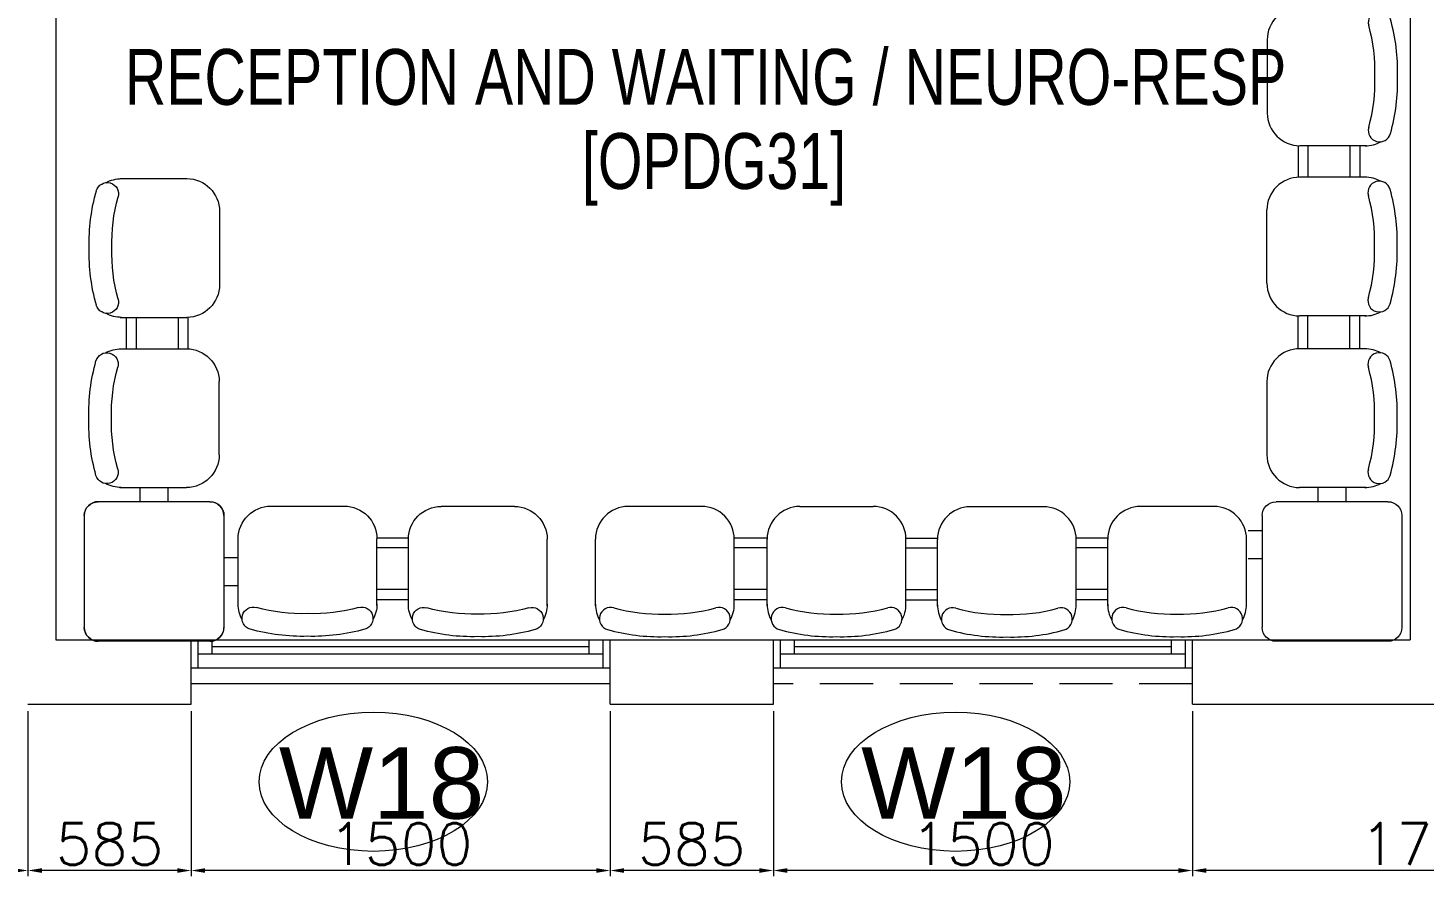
# Model space of a CAD drawing. Header units: millimetres. Extents: x -2143172 to 5255, y -610845 to 279739.
# Drawn here: x -1145812 to -1140815, y -595234 to -592196 of the extents above; entities that cross this region are included whole.
import ezdxf
from ezdxf.enums import TextEntityAlignment as Align

# ---------------------------------------------------------------- set-up
doc = ezdxf.new("R2010")
doc.units = ezdxf.units.MM
doc.header["$LTSCALE"] = 30
doc.linetypes.add('HIDDEN', pattern=[9.525, 6.35, -3.175])
doc.linetypes.add('HIDDEN2', pattern=[0.1875, 0.125, -0.0625])
doc.layers.get('0').update_dxf_attribs({"lineweight": 5})
doc.layers.get('Defpoints').update_dxf_attribs({"lineweight": 5})
for name, color, linetype, lineweight in [('72_EGR_BASE_TEXT', 7, 'Continuous', 5), ('Al Window tag', 5, 'Continuous', 5), ('Aluminum', 7, 'Continuous', 5), ('dims.', 152, 'Continuous', 5), ('LOADING', 163, 'Continuous', 5), ('Proj', 7, 'HIDDEN2', 5), ('Walls', 32, 'Continuous', 5)]:
    doc.layers.add(name, color=color, linetype=linetype, lineweight=lineweight)
doc.styles.add('SIMPLEX', font='SIMPLEX.shx', dxfattribs={"height": 150})
doc.styles.get("Standard").update_dxf_attribs({"font": ''})
doc.styles.add('TTLB-A0-JeddahDP$0$swis721', font='swiss.ttf')
doc.styles.add('X3G_ENTITY_225CE4', font='swisscl.ttf', dxfattribs={"height": 200})
doc.styles.add('X3G_ENTITY_258862', font='swisscl.ttf', dxfattribs={"height": 200})
doc.styles.get('Standard').set_extended_font_data('@Arial Unicode MS')
doc.dimstyles.new('Buk', dxfattribs={"dimtxt": 150, "dimasz": 50, "dimexe": 20, "dimexo": 25, "dimgap": 20, "dimtad": 1, "dimdec": 0, "dimrnd": 5, "dimdsep": 46, "dimtxsty": 'SIMPLEX', "dimcen": 0, "dimdle": 20, "dimclrd": 256, "dimclre": 256, "dimclrt": 256, "dimadec": 0, "dimazin": 0, "dimtfac": 0.0075, "dimtdec": 0, "dimtmove": 1, "dimatfit": 2, "dimldrblk": 'ARCHTICK', "dimfxl": 1, "dimtolj": 1, "dimtzin": 0, "dimlwd": -1, "dimlwe": -1, "dimarcsym": 0})

# ---------------------------------------------------------------- blocks, each defined once
blk = doc.blocks.new('*D788')
at = {"layer": 'Defpoints', "color": 0, "transparency": 16777216}
for p in [(-1139926.3, -594614.9), (-1141644, -594618.1), (-1141644, -595214)]:
    blk.add_point(p, dxfattribs=at)
at = {"layer": 'dims.', "linetype": 'Continuous', "transparency": 16777216}
for p, q in [((-1141644, -594643.1), (-1141644, -595234)), ((-1139926.3, -594639.9), (-1139926.3, -595234))]:
    blk.add_line(p, q, dxfattribs=at)
at = {"layer": 'dims.', "transparency": 16777216}
blk.add_line((-1139976.3, -595214), (-1141594, -595214), dxfattribs=at)
for points in [[(-1141594, -595205.7), (-1141594, -595222.4), (-1141644, -595214)], [(-1139976.3, -595205.7), (-1139976.3, -595222.4), (-1139926.3, -595214)]]:
    blk.add_solid(points, dxfattribs=at)
at = {"layer": 'dims.', "transparency": 16777216, "insert": (-1140785.2, -595119), "char_height": 150, "attachment_point": 5, "style": 'SIMPLEX'}
blk.add_mtext('\\A1;1720', dxfattribs=at)
blk = doc.blocks.new('_ArchTick')
at = {"color": 0, "linetype": 'ByBlock', "const_width": 0.15}
blk.add_lwpolyline([(-0.5, -0.5), (0.5, 0.5)], dxfattribs=at)
blk = doc.blocks.new('*D789')
at = {"layer": 'Defpoints', "color": 0, "transparency": 16777216}
for p in [(-1143144, -594618.1), (-1141644, -594618.1), (-1143144, -595214)]:
    blk.add_point(p, dxfattribs=at)
at = {"layer": 'dims.', "linetype": 'Continuous', "transparency": 16777216}
for p, q in [((-1143144, -594643.1), (-1143144, -595234)), ((-1141644, -594643.1), (-1141644, -595234))]:
    blk.add_line(p, q, dxfattribs=at)
at = {"layer": 'dims.', "transparency": 16777216}
blk.add_line((-1141694, -595214), (-1143094, -595214), dxfattribs=at)
for points in [[(-1143094, -595205.7), (-1143094, -595222.4), (-1143144, -595214)], [(-1141694, -595205.7), (-1141694, -595222.4), (-1141644, -595214)]]:
    blk.add_solid(points, dxfattribs=at)
at = {"layer": 'dims.', "transparency": 16777216, "insert": (-1142394, -595119), "char_height": 150, "attachment_point": 5, "style": 'SIMPLEX'}
blk.add_mtext('\\A1;1500', dxfattribs=at)
blk = doc.blocks.new('*D790')
at = {"layer": 'Defpoints', "color": 0, "transparency": 16777216}
for p in [(-1143728.2, -594618.1), (-1143144, -594618.1), (-1143728.2, -595214)]:
    blk.add_point(p, dxfattribs=at)
at = {"layer": 'dims.', "linetype": 'Continuous', "transparency": 16777216}
for p, q in [((-1143728.2, -594643.1), (-1143728.2, -595234)), ((-1143144, -594643.1), (-1143144, -595234))]:
    blk.add_line(p, q, dxfattribs=at)
at = {"layer": 'dims.', "transparency": 16777216}
blk.add_line((-1143194, -595214), (-1143678.2, -595214), dxfattribs=at)
for points in [[(-1143678.2, -595205.7), (-1143678.2, -595222.4), (-1143728.2, -595214)], [(-1143194, -595205.7), (-1143194, -595222.4), (-1143144, -595214)]]:
    blk.add_solid(points, dxfattribs=at)
at = {"layer": 'dims.', "transparency": 16777216, "insert": (-1143436.1, -595119), "char_height": 150, "attachment_point": 5, "style": 'SIMPLEX'}
blk.add_mtext('\\A1;585', dxfattribs=at)
blk = doc.blocks.new('*D791')
at = {"layer": 'Defpoints', "color": 0, "transparency": 16777216}
for p in [(-1145228.2, -594618.1), (-1143728.2, -594618.1), (-1145228.2, -595214)]:
    blk.add_point(p, dxfattribs=at)
at = {"layer": 'dims.', "linetype": 'Continuous', "transparency": 16777216}
for p, q in [((-1145228.2, -594643.1), (-1145228.2, -595234)), ((-1143728.2, -594643.1), (-1143728.2, -595234))]:
    blk.add_line(p, q, dxfattribs=at)
at = {"layer": 'dims.', "transparency": 16777216}
blk.add_line((-1143778.2, -595214), (-1145178.2, -595214), dxfattribs=at)
for points in [[(-1145178.2, -595205.7), (-1145178.2, -595222.4), (-1145228.2, -595214)], [(-1143778.2, -595205.7), (-1143778.2, -595222.4), (-1143728.2, -595214)]]:
    blk.add_solid(points, dxfattribs=at)
at = {"layer": 'dims.', "transparency": 16777216, "insert": (-1144478.2, -595119), "char_height": 150, "attachment_point": 5, "style": 'SIMPLEX'}
blk.add_mtext('\\A1;1500', dxfattribs=at)
blk = doc.blocks.new('*D792')
at = {"layer": 'Defpoints', "color": 0, "transparency": 16777216}
for p in [(-1145812.5, -594618.1), (-1145228.2, -594618.1), (-1145812.5, -595214)]:
    blk.add_point(p, dxfattribs=at)
at = {"layer": 'dims.', "linetype": 'Continuous', "transparency": 16777216}
for p, q in [((-1145812.5, -594643.1), (-1145812.5, -595234)), ((-1145228.2, -594643.1), (-1145228.2, -595234))]:
    blk.add_line(p, q, dxfattribs=at)
at = {"layer": 'dims.', "transparency": 16777216}
blk.add_line((-1145278.2, -595214), (-1145762.5, -595214), dxfattribs=at)
for points in [[(-1145762.5, -595205.7), (-1145762.5, -595222.4), (-1145812.5, -595214)], [(-1145278.2, -595205.7), (-1145278.2, -595222.4), (-1145228.2, -595214)]]:
    blk.add_solid(points, dxfattribs=at)
at = {"layer": 'dims.', "transparency": 16777216, "insert": (-1145520.3, -595119), "char_height": 150, "attachment_point": 5, "style": 'SIMPLEX'}
blk.add_mtext('\\A1;585', dxfattribs=at)
blk = doc.blocks.new('*D793')
at = {"layer": 'Defpoints', "color": 0, "transparency": 16777216}
for p in [(-1145812.5, -594618.1), (-1146763.8, -595214), (-1146763.8, -595214)]:
    blk.add_point(p, dxfattribs=at)
at = {"layer": 'dims.', "linetype": 'Continuous', "transparency": 16777216}
for p, q in [((-1145812.5, -594643.1), (-1145812.5, -595234)), ((-1146763.8, -595189), (-1146763.8, -595194))]:
    blk.add_line(p, q, dxfattribs=at)
at = {"layer": 'dims.', "transparency": 16777216}
blk.add_line((-1145862.5, -595214), (-1146713.8, -595214), dxfattribs=at)
for points in [[(-1146713.8, -595205.7), (-1146713.8, -595222.4), (-1146763.8, -595214)], [(-1145862.5, -595205.7), (-1145862.5, -595222.4), (-1145812.5, -595214)]]:
    blk.add_solid(points, dxfattribs=at)
at = {"layer": 'dims.', "transparency": 16777216, "insert": (-1146288.1, -595119), "char_height": 150, "attachment_point": 5, "style": 'SIMPLEX'}
blk.add_mtext('\\A1;950', dxfattribs=at)
blk = doc.blocks.new('A$C69883648')
at = {"layer": 'Al Window tag'}
blk.add_ellipse((0, 0), major_axis=(408.6, 0), ratio=0.610025, dxfattribs=at)
at = {"layer": 'Al Window tag', "insert": (-338.2, 123.8, 0), "char_height": 256, "attachment_point": 1, "style": 'TTLB-A0-JeddahDP$0$swis721'}
blk.add_mtext_dynamic_manual_height_columns('W18', width=1569.457, gutter_width=9406.5, heights=[480.3], dxfattribs=at)
blk = doc.blocks.new('3 seats beam chair')
at = {"layer": 'LOADING', "ltscale": 20}
for p, q in [((-740534, -1008988.2), (-740317.9, -1008988.2)), ((-740534, -1008988.2), (-740295.5, -1008988.2)), ((-740178.3, -1009367.9), (-740178.3, -1009105.4)), ((-740534, -1009485), (-740295.5, -1009485)), ((-740511, -1009485), (-740511, -1009602.9)), ((-740474.9, -1009485), (-740474.9, -1009602.9)), ((-740325, -1009485), (-740325, -1009602.9)), ((-740290.3, -1009484.9), (-740290.3, -1009602.9)), ((-740534, -1009602.8), (-740295.5, -1009602.8)), ((-740178.3, -1009720), (-740178.3, -1009982.5)), ((-740534, -1010099.7), (-740295.5, -1010099.7)), ((-740534, -1010099.7), (-740317.9, -1010099.7)), ((-740512.3, -1010099.6), (-740512.3, -1010212.3)), ((-740476.2, -1010099.6), (-740476.2, -1010212.3)), ((-740326.3, -1010099.6), (-740326.3, -1010212.3)), ((-740291.5, -1010099.6), (-740291.5, -1010212.4)), ((-740535.3, -1010212.3), (-740319.1, -1010212.3)), ((-740535.3, -1010212.3), (-740296.7, -1010212.3)), ((-740179.5, -1010592), (-740179.5, -1010329.5)), ((-740535.3, -1010709.2), (-740296.7, -1010709.2)), ((-740512.3, -1010821.9), (-740512.3, -1010709.2)), ((-740476.2, -1010821.9), (-740476.2, -1010709.2)), ((-740326.3, -1010821.9), (-740326.3, -1010709.2)), ((-740291.5, -1010821.9), (-740291.5, -1010709.1)), ((-740534, -1010821.8), (-740295.5, -1010821.8)), ((-740534, -1010821.8), (-740317.9, -1010821.8)), ((-740178.3, -1011201.5), (-740178.3, -1010939)), ((-740534, -1011318.7), (-740295.5, -1011318.7))]:
    blk.add_line(p, q, dxfattribs=at)
for centre, radius, start, end in [((-740580.4, -1009042.7), 40.5, 344.361, 164.361), ((-740528.8, -1009105.4), 117.2, 90, 118.9699), ((-740295.5, -1009105.4), 117.2, 0, 90), ((-739957.4, -1009217.1), 687.4, 164.361, 181.6247), ((-739957.4, -1009217.1), 606.4, 164.361, 181.8419), ((-739957.4, -1009256.1), 687.4, 178.3753, 195.639), ((-739957.4, -1009256.1), 606.4, 178.1581, 195.639), ((-740295.5, -1009367.9), 117.2, 270, 0), ((-740580.4, -1009430.5), 40.5, 195.639, 15.639), ((-740528.8, -1009367.9), 117.2, 241.0301, 270), ((-740580.4, -1009657.4), 40.5, 344.361, 164.361), ((-740528.8, -1009720), 117.2, 90, 118.9699), ((-740295.5, -1009720), 117.2, 0, 90), ((-739957.4, -1009831.8), 687.4, 164.361, 181.6247), ((-739957.4, -1009831.8), 606.4, 164.361, 181.8419), ((-739957.4, -1009870.8), 687.4, 178.3753, 195.639), ((-739957.4, -1009870.8), 606.4, 178.1581, 195.639), ((-740295.5, -1009982.5), 117.2, 270, 0), ((-740580.4, -1010045.1), 40.5, 195.639, 15.639), ((-740528.8, -1009982.5), 117.2, 241.0301, 270), ((-740530.1, -1010329.5), 117.2, 90, 118.9699), ((-740296.7, -1010329.5), 117.2, 0, 90), ((-739958.7, -1010441.3), 687.4, 164.361, 181.6247), ((-740581.6, -1010266.9), 40.5, 344.361, 164.361), ((-739958.7, -1010441.3), 606.4, 164.361, 181.8419), ((-739958.7, -1010480.3), 687.4, 178.3753, 195.639), ((-739958.7, -1010480.3), 606.4, 178.1581, 195.639), ((-740296.7, -1010592), 117.2, 270, 0), ((-740581.6, -1010654.6), 40.5, 195.639, 15.639), ((-740530.1, -1010592), 117.2, 241.0301, 270), ((-739957.4, -1011050.8), 687.4, 164.361, 181.6247), ((-740580.4, -1010876.4), 40.5, 344.361, 164.361), ((-740528.8, -1010939), 117.2, 90, 118.9699), ((-740295.5, -1010939), 117.2, 0, 90), ((-739957.4, -1011050.8), 606.4, 164.361, 181.8419), ((-739957.4, -1011089.8), 687.4, 178.3753, 195.639), ((-739957.4, -1011089.8), 606.4, 178.1581, 195.639), ((-740295.5, -1011201.5), 117.2, 270, 0), ((-740580.4, -1011264.1), 40.5, 195.639, 15.639), ((-740528.8, -1011201.5), 117.2, 241.0301, 270)]:
    blk.add_arc(centre, radius, start, end, dxfattribs=at)
at = {"layer": 'LOADING', "ltscale": 10}
blk.add_attdef('NMF0003', text='', height=50, dxfattribs=at).set_placement((-740377, -1009031.1), align=Align.TOP_CENTER)
blk = doc.blocks.new('GF21009T-P')
for p, q in [((0.4002, 0.5), (0, 0.5)), ((-0.0499, 0.4501), (-0.0499, 0.0499)), ((0.4501, 0.4501), (0.4501, 0.0499)), ((0.4501, 0.3), (0.5001, 0.3)), ((0.4501, 0.2), (0.5001, 0.2)), ((0.4002, 0), (0, 0))]:
    blk.add_line(p, q)
for centre, start, end in [((0, 0.4501), 90, 180), ((0.4002, 0.4501), 0, 90), ((0, 0.0499), 180, 270), ((0.4002, 0.0499), 270, 0)]:
    blk.add_arc(centre, 0.0499, start, end)
blk = doc.blocks.new('seater 2')
at = {"layer": 'LOADING', "ltscale": 20}
for p, q in [((-944247.6, -393623.3, 0), (-943985.1, -393623.3, 0)), ((-943375.6, -393622, 0), (-943638.1, -393622, 0)), ((-944364.8, -393979, 0), (-944364.8, -393740.4, 0)), ((-943755.2, -393735.3, 0), (-943868, -393735.3, 0)), ((-943867.9, -393979, 0), (-943867.9, -393740.4, 0)), ((-943755.3, -393977.8, 0), (-943755.3, -393739.2, 0)), ((-943755.3, -393977.8, 0), (-943755.3, -393761.6, 0)), ((-943258.4, -393977.8, 0), (-943258.4, -393739.2, 0)), ((-943867.9, -393979, 0), (-943867.9, -393762.9, 0)), ((-943755.2, -393770, 0), (-943867.9, -393770, 0)), ((-943755.2, -393919.9, 0), (-943867.9, -393919.9, 0)), ((-943755.2, -393956, 0), (-943867.9, -393956, 0))]:
    blk.add_line(p, q, dxfattribs=at)
for centre, radius, start, end in [((-944247.6, -393740.4, 0), 117.2, 90, 180), ((-943985.1, -393740.4, 0), 117.2, 0, 90), ((-943638.1, -393739.2, 0), 117.2, 90, 180), ((-943375.6, -393739.2, 0), 117.2, 0, 90), ((-944247.6, -393973.8, 0), 117.2, 180, 208.9699), ((-944310.2, -394025.3, 0), 40.5, 74.361, 254.361), ((-944135.8, -393402.4, 0), 606.4, 254.361, 271.8419), ((-944096.8, -393402.4, 0), 606.4, 268.1581, 285.639), ((-943922.5, -394025.3, 0), 40.5, 285.639, 105.639), ((-943985.1, -393973.8, 0), 117.2, 331.0301, 0), ((-943638.1, -393972.5, 0), 117.2, 180, 208.9699), ((-943700.7, -394024.1, 0), 40.5, 74.361, 254.361), ((-943526.3, -393401.1, 0), 606.4, 254.361, 271.8419), ((-943487.3, -393401.1, 0), 606.4, 268.1581, 285.639), ((-943312.9, -394024.1, 0), 40.5, 285.639, 105.639), ((-943375.6, -393972.5, 0), 117.2, 331.0301, 0), ((-944135.8, -393402.4, 0), 687.4, 254.361, 271.6247), ((-944096.8, -393402.4, 0), 687.4, 268.3753, 285.639), ((-943526.3, -393401.1, 0), 687.4, 254.361, 271.6247), ((-943487.3, -393401.1, 0), 687.4, 268.3753, 285.639)]:
    blk.add_arc(centre, radius, start, end, dxfattribs=at)

msp = doc.modelspace()

# ---------------------------------------------------------------- linework, layer by layer
at = {"layer": 'Aluminum', "color": 3}
for p, q in [((-1145228.2, -594388.1, 0.1), (-1143728.2, -594388.1, 0.1)), ((-1145203.2, -594488.1, 0.1), (-1145203.2, -594388.1, 0.1)), ((-1145153.2, -594438.1, 0.1), (-1145153.2, -594388.1, 0.1)), ((-1143803.2, -594413.1, 0.1), (-1145153.2, -594413.1, 0.1)), ((-1143803.2, -594438.1, 0.1), (-1143803.2, -594388.1, 0.1)), ((-1143753.2, -594488.1, 0.1), (-1143753.2, -594388.1, 0.1)), ((-1145203.2, -594438.1, 0.1), (-1143753.2, -594438.1, 0.1)), ((-1145228.2, -594488.1, 0.1), (-1143728.2, -594488.1, 0.1)), ((-1143728.2, -594545.7, 0.1), (-1145228.2, -594545.7, 0.1))]:
    msp.add_line(p, q, dxfattribs=at)
at = {"layer": 'Aluminum'}
for p, q in [((-1143144, -594388.1, 0.1), (-1141644, -594388.1, 0.1)), ((-1143119, -594488.1, 0.1), (-1143119, -594388.1, 0.1)), ((-1143069, -594438.1, 0.1), (-1143069, -594388.1, 0.1)), ((-1141719, -594413.1, 0.1), (-1143069, -594413.1, 0.1)), ((-1141719, -594438.1, 0.1), (-1141719, -594388.1, 0.1)), ((-1141669, -594488.1, 0.1), (-1141669, -594388.1, 0.1)), ((-1143119, -594438.1, 0.1), (-1141669, -594438.1, 0.1)), ((-1143144, -594488.1, 0.1), (-1141644, -594488.1, 0.1))]:
    msp.add_line(p, q, dxfattribs=at)
at = {"layer": 'LOADING'}
for p, q in [((-1141444.3, -593996.7, 0.1), (-1141394.3, -593996.7, 0.1)), ((-1141444.3, -594096.7, 0.1), (-1141394.3, -594096.7, 0.1))]:
    msp.add_line(p, q, dxfattribs=at)
at = {"layer": 'Proj', "linetype": 'HIDDEN'}
msp.add_line((-1141644, -594545.7, 0.1), (-1143144, -594545.7, 0.1), dxfattribs=at)
at = {"layer": 'Walls'}
for p, q in [((-1145712.5, -584268.1, 0.1), (-1145712.5, -594388.1, 0.1)), ((-1140864.8, -590268.1, 0.1), (-1140864.8, -594388.1, 0.1)), ((-1145712.5, -594388.1, 0.1), (-1145228.2, -594388.1, 0.1)), ((-1145228.2, -594618.1, 0.1), (-1145228.2, -594388.1, 0.1)), ((-1143728.2, -594388.1, 0.1), (-1143144, -594388.1, 0.1)), ((-1143728.2, -594618.1, 0.1), (-1143728.2, -594388.1, 0.1)), ((-1143144, -594618.1, 0.1), (-1143144, -594388.1, 0.1)), ((-1141644, -594388.1, 0.1), (-1140864.8, -594388.1, 0.1)), ((-1141644, -594618.1, 0.1), (-1141644, -594388.1, 0.1)), ((-1145812.5, -594618.1, 0.1), (-1145228.2, -594618.1, 0.1)), ((-1143728.2, -594618.1, 0.1), (-1143144, -594618.1, 0.1)), ((-1141644, -594618.1, 0.1), (-1140214, -594618.1, 0.1))]:
    msp.add_line(p, q, dxfattribs=at)

# ---------------------------------------------------------------- block references
at = {"layer": 'Al Window tag'}
for p in [(-1144576, -594896.1, 0.4), (-1142491.8, -594896.1, 0.4)]:
    msp.add_blockref('A$C69883648', p, dxfattribs=at)
at = {"layer": 'LOADING'}
for p, rotation in [((-1881555.7, -1602830.4, 0.1), 180), ((-2152769.1, 146268.2, 0.1), 89.99999999999997)]:
    msp.add_blockref('3 seats beam chair', p, dxfattribs=dict(at, rotation=rotation))
at = {"layer": 'LOADING', "xscale": -1, "rotation": 270}
msp.add_blockref('seater 2', (-751504.5, 350522.5, 0.1), dxfattribs=at)
at = {"layer": 'LOADING', "extrusion": (3.51202e-12, -1.27212e-09, 1), "xscale": -1000.000000000002, "yscale": 1000.000000000001, "zscale": 1000.000000000001, "rotation": 270.0000091616897}
msp.add_blockref('GF21009T-P', (-1145610.8, -594343.2, 0.1), dxfattribs=at)
at = {"layer": 'LOADING', "extrusion": (3.51192e-12, -1.27212e-09, 1), "xscale": -1000, "yscale": 1000, "zscale": 1000, "rotation": 270.0000045808248}
msp.add_blockref('GF21009T-P', (-1141394.3, -594343.2, 0.1), dxfattribs=at)
at = {"layer": 'LOADING', "extrusion": (-1.27212e-09, 3.51202e-12, 1), "xscale": 1000.000000000002, "yscale": 1000.000000000002, "zscale": 1000.000000000002, "rotation": 359.9999908383104}
msp.add_blockref('GF21009T-P', (-1145560.9, -594393.1, 0.1), dxfattribs=at)
at = {"layer": 'LOADING', "xscale": -1}
msp.add_blockref('seater 2', (-2088318.4, -200286.8, 0.1), dxfattribs=at)

# ---------------------------------------------------------------- texts
at = {"layer": '72_EGR_BASE_TEXT', "char_height": 200, "attachment_point": 2}
for s, insert, style in [('RECEPTION AND WAITING / NEURO-RESP', (-1143386.6, -592271.5, 0.1), 'X3G_ENTITY_258862'), ('[OPDG31]', (-1143356.4, -592572.8, 0.1), 'X3G_ENTITY_225CE4')]:
    msp.add_mtext(s, dxfattribs=dict(at, insert=insert, style=style))

# ---------------------------------------------------------------- dimensions: what is measured, and where the dimension line sits
at = {"layer": 'dims.'}
for base, p1, p2, picture, middle in [((-1141644, -595214, 0.1), (-1139926.3, -594614.9, 0.1), (-1141644, -594618.1, 0.1), '*D788', (-1140785.2, -595119, 0.1)), ((-1146763.8, -595214, 0.1), (-1145812.5, -594618.1, 0.1), (-1146763.8, -595214, 0.1), '*D793', (-1146288.1, -595119, 0.1)), ((-1145812.5, -595214, 0.1), (-1145228.2, -594618.1, 0.1), (-1145812.5, -594618.1, 0.1), '*D792', (-1145520.3, -595119, 0.1)), ((-1145228.2, -595214, 0.1), (-1143728.2, -594618.1, 0.1), (-1145228.2, -594618.1, 0.1), '*D791', (-1144478.2, -595119, 0.1)), ((-1143728.2, -595214, 0.1), (-1143144, -594618.1, 0.1), (-1143728.2, -594618.1, 0.1), '*D790', (-1143436.1, -595119, 0.1)), ((-1143144, -595214, 0.1), (-1141644, -594618.1, 0.1), (-1143144, -594618.1, 0.1), '*D789', (-1142394, -595119, 0.1))]:
    dim = msp.add_linear_dim(base=base, p1=p1, p2=p2, dimstyle='Buk', dxfattribs=at)
    dim.commit()
    dim.dimension.update_dxf_attribs({"geometry": picture, "text_midpoint": middle})

doc.saveas('drawing.dxf')
